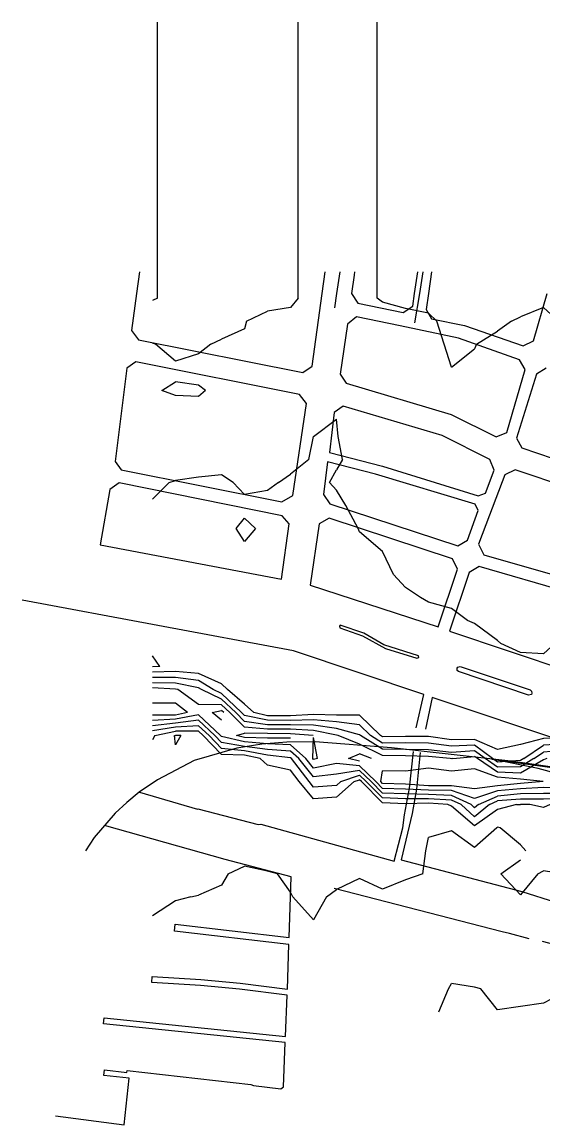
# Model space of a CAD drawing. Header units: metres. Extents: x -278 to 351, y -295 to 220.
# Drawn here: x -278.1 to -45.9, y -270.3 to 220 of the extents above; entities that cross this region are included whole.
import ezdxf

# ---------------------------------------------------------------- set-up
doc = ezdxf.new("R2010")
doc.units = ezdxf.units.M

msp = doc.modelspace()

# ---------------------------------------------------------------- linework, layer by layer
at = {"layer": 'CONTOUR', "color": 4}
for p, q in [((-217.83, 209.77), (-217.83, 220)), ((-155.19, 209.77), (-155.19, 220)), ((-120.03, 209.77), (-120.03, 220)), ((-217.83, 199.53), (-217.83, 209.77)), ((-155.19, 199.53), (-155.19, 209.77)), ((-120.03, 199.53), (-120.03, 209.77)), ((-217.83, 189.3), (-217.83, 199.53)), ((-155.19, 189.3), (-155.19, 199.53)), ((-120.03, 189.3), (-120.03, 199.53)), ((-217.83, 179.07), (-217.83, 189.3)), ((-155.19, 179.07), (-155.19, 189.3)), ((-120.03, 179.07), (-120.03, 189.3)), ((-217.83, 168.84), (-217.83, 179.07)), ((-155.19, 168.84), (-155.19, 179.07)), ((-120.03, 168.84), (-120.03, 179.07)), ((-217.83, 158.6), (-217.83, 168.84)), ((-155.19, 158.6), (-155.19, 168.84)), ((-120.03, 158.6), (-120.03, 168.84)), ((-217.83, 148.37), (-217.83, 158.6)), ((-155.19, 148.37), (-155.19, 158.6)), ((-120.03, 148.37), (-120.03, 158.6)), ((-217.83, 138.14), (-217.83, 148.37)), ((-155.19, 138.14), (-155.19, 148.37)), ((-120.03, 138.14), (-120.03, 148.37)), ((-217.83, 127.91), (-217.83, 138.14)), ((-155.19, 127.91), (-155.19, 138.14)), ((-120.03, 127.91), (-120.03, 138.14)), ((-217.83, 117.67), (-217.83, 127.91)), ((-155.19, 117.67), (-155.19, 127.91)), ((-120.03, 117.67), (-120.03, 127.91)), ((-217.83, 107.44), (-217.83, 117.67)), ((-155.19, 107.44), (-155.19, 117.67)), ((-120.03, 107.44), (-120.03, 117.67)), ((-217.83, 97.21), (-217.83, 107.44)), ((-155.19, 97.21), (-155.19, 107.44)), ((-120.03, 97.21), (-120.03, 107.44)), ((-217.83, 97.21), (-220, 96.2)), ((-155.19, 97.21), (-158.6, 93.04)), ((-117.67, 95.46), (-120.03, 97.21)), ((-107.44, 92.63), (-117.67, 95.46)), ((-178.26, 86.98), (-168.84, 91.46)), ((-158.6, 93.04), (-168.84, 91.46)), ((-97.21, 90.63), (-107.44, 92.63)), ((-93.56, 86.98), (-97.21, 90.63)), ((-60.37, 86.98), (-56.28, 88.9)), ((-46.05, 93.12), (-56.28, 88.9)), ((-39.47, 86.98), (-46.05, 93.12)), ((-179.07, 83.57), (-189.3, 79.02)), ((-178.26, 86.98), (-179.07, 83.57)), ((-90.23, 76.74), (-93.56, 86.98)), ((-60.37, 86.98), (-66.51, 82.59)), ((-194.02, 76.74), (-189.3, 79.02)), ((-75.95, 76.74), (-66.51, 82.59)), ((-218.72, 76.74), (-220, 77.28)), ((-209.77, 69.2), (-218.72, 76.74)), ((-194.02, 76.74), (-199.53, 72.53)), ((-86.98, 66.51), (-90.23, 76.74)), ((-86.98, 66.51), (-76.74, 74.69)), ((-75.95, 76.74), (-76.74, 74.69)), ((-199.53, 72.53), (-209.77, 69.2)), ((-86.98, 66.51), (-86.98, 66.51)), ((-86.98, 66.51), (-86.98, 66.51)), ((-215.91, 56.28), (-209.77, 60.12)), ((-199.53, 58.64), (-209.77, 60.12)), ((-209.77, 53.92), (-215.91, 56.28)), ((-196.46, 56.28), (-199.53, 58.64)), ((-196.46, 56.28), (-199.53, 53.49)), ((-199.53, 53.49), (-209.77, 53.92)), ((-148.37, 35.81), (-138.14, 43.49)), ((-137.44, 35.81), (-138.14, 43.49)), ((-150.56, 25.58), (-148.37, 35.81)), ((-148.37, 35.81), (-148.37, 35.81)), ((-135.58, 25.58), (-137.44, 35.81)), ((-150.56, 25.58), (-158.6, 18.96)), ((-135.58, 25.58), (-138.14, 20.93)), ((-141.37, 15.35), (-138.14, 20.93)), ((-212.56, 15.35), (-220, 7.91)), ((-212.56, 15.35), (-209.77, 16.25)), ((-199.53, 17.62), (-209.77, 16.25)), ((-189.3, 18.67), (-199.53, 17.62)), ((-184.19, 15.35), (-189.3, 18.67)), ((-179.07, 10.01), (-184.19, 15.35)), ((-163.94, 15.35), (-168.84, 11.72)), ((-163.94, 15.35), (-158.6, 18.96)), ((-138.14, 11.94), (-141.37, 15.35)), ((-168.84, 11.72), (-179.07, 10.01)), ((-134.05, 5.12), (-138.14, 11.94)), ((-128.51, -5.12), (-134.05, 5.12)), ((-182.75, -5.12), (-179.07, -0.51)), ((-174.22, -5.12), (-179.07, -0.51)), ((-179.07, -10.87), (-182.75, -5.12)), ((-174.22, -5.12), (-179.07, -10.87)), ((-127.91, -6.58), (-128.51, -5.12)), ((-117.67, -15.35), (-127.91, -6.58)), ((-117.67, -15.35), (-117.67, -15.35)), ((-112.87, -25.58), (-117.67, -15.35)), ((-107.44, -31.38), (-112.87, -25.58)), ((-100.79, -35.81), (-107.44, -31.38)), ((-97.21, -37.86), (-100.79, -35.81)), ((-86.98, -40.73), (-97.21, -37.86)), ((-79.97, -46.05), (-86.98, -40.73)), ((-76.74, -47.38), (-79.97, -46.05)), ((-66.51, -54.9), (-76.74, -47.38)), ((-65.09, -56.28), (-66.51, -54.9)), ((-56.28, -60.29), (-65.09, -56.28)), ((-41.01, -56.28), (-46.05, -60.86)), ((-216.75, -66.51), (-220, -61.74)), ((-46.05, -60.86), (-56.28, -60.29)), ((-216.75, -66.51), (-220, -66.67)), ((-209.77, -68.72), (-220, -69.01)), ((-209.77, -71.31), (-220, -71.36)), ((-199.53, -69.58), (-209.77, -68.72)), ((-199.53, -72.78), (-209.77, -71.31)), ((-189.3, -74.12), (-199.53, -69.58)), ((-192.99, -76.74), (-199.53, -72.78)), ((-209.77, -73.91), (-220, -73.7)), ((-209.77, -76.51), (-220, -76.04)), ((-199.53, -75.97), (-209.77, -73.91)), ((-208.69, -76.74), (-209.77, -76.51)), ((-199.53, -83.34), (-208.69, -76.74)), ((-198.26, -76.74), (-199.53, -75.97)), ((-189.3, -80.99), (-198.26, -76.74)), ((-189.3, -78.49), (-192.99, -76.74)), ((-186.68, -76.74), (-189.3, -74.12)), ((-179.07, -83.24), (-186.68, -76.74)), ((-209.77, -82.79), (-220, -82.76)), ((-204.44, -86.98), (-209.77, -82.79)), ((-189.3, -83.48), (-199.53, -83.34)), ((-180.38, -86.98), (-189.3, -78.49)), ((-183, -86.98), (-189.3, -80.99)), ((-174.98, -86.98), (-179.07, -83.24)), ((-209.77, -88.11), (-220, -88.13)), ((-204.44, -86.98), (-209.77, -88.11)), ((-199.53, -88), (-209.77, -89.91)), ((-189.74, -97.21), (-199.53, -88)), ((-193.48, -86.98), (-189.3, -85.98)), ((-189.3, -90.31), (-193.48, -86.98)), ((-185.63, -86.98), (-189.3, -83.48)), ((-188.25, -86.98), (-189.3, -85.98)), ((-179.07, -93.47), (-185.63, -86.98)), ((-179.07, -90.87), (-183, -86.98)), ((-179.07, -88.28), (-180.38, -86.98)), ((-168.84, -88.45), (-174.98, -86.98)), ((-148.37, -87.89), (-158.6, -88.44)), ((-138.14, -88.11), (-148.37, -87.89)), ((-127.91, -88.08), (-138.14, -88.11)), ((-118.57, -97.21), (-127.91, -88.08)), ((-209.77, -89.91), (-220, -90.47)), ((-209.77, -91.71), (-220, -92.81)), ((-199.53, -90.42), (-209.77, -91.71)), ((-199.53, -92.85), (-209.77, -93.51)), ((-192.31, -97.21), (-199.53, -90.42)), ((-194.89, -97.21), (-199.53, -92.85)), ((-168.84, -90.4), (-179.07, -88.28)), ((-168.84, -92.36), (-179.07, -90.87)), ((-158.6, -88.44), (-168.84, -88.45)), ((-158.6, -90.43), (-168.84, -90.4)), ((-158.6, -92.42), (-168.84, -92.36)), ((-148.37, -90.23), (-158.6, -90.43)), ((-148.37, -92.56), (-158.6, -92.42)), ((-138.14, -91.07), (-148.37, -90.23)), ((-138.14, -94.04), (-148.37, -92.56)), ((-127.91, -92.47), (-138.14, -91.07)), ((-123.06, -97.21), (-127.91, -92.47)), ((-209.77, -93.51), (-220, -95.15)), ((-218.96, -97.21), (-220, -99.13)), ((-218.96, -97.21), (-209.77, -95.3)), ((-210.29, -97.21), (-209.77, -97.1)), ((-209.77, -101.3), (-210.29, -97.21)), ((-199.53, -95.27), (-209.77, -95.3)), ((-207.41, -97.21), (-209.77, -97.1)), ((-207.41, -97.21), (-209.77, -101.3)), ((-197.47, -97.21), (-199.53, -95.27)), ((-189.3, -105.63), (-197.47, -97.21)), ((-189.3, -102.98), (-194.89, -97.21)), ((-189.3, -100.32), (-192.31, -97.21)), ((-189.3, -97.66), (-189.74, -97.21)), ((-179.07, -100.04), (-189.3, -97.66)), ((-182.61, -97.21), (-179.07, -96.07)), ((-179.07, -98.08), (-182.61, -97.21)), ((-168.84, -94.32), (-179.07, -93.47)), ((-168.84, -96.27), (-179.07, -96.07)), ((-158.6, -94.42), (-168.84, -94.32)), ((-158.6, -96.41), (-168.84, -96.27)), ((-148.37, -94.9), (-158.6, -94.42)), ((-148.62, -97.21), (-158.6, -96.41)), ((-138.14, -97), (-148.37, -94.9)), ((-127.91, -96.86), (-138.14, -94.04)), ((-137.42, -97.21), (-138.14, -97)), ((-127.91, -101.08), (-137.42, -97.21)), ((-127.55, -97.21), (-127.91, -96.86)), ((-117.67, -103.24), (-127.55, -97.21)), ((-117.67, -100.5), (-123.06, -97.21)), ((-117.67, -97.76), (-118.57, -97.21)), ((-107.44, -97.59), (-117.67, -97.76)), ((-97.21, -97.68), (-107.44, -97.59)), ((-86.98, -99.04), (-97.21, -97.68)), ((-35.81, -98.03), (-46.05, -98.43)), ((-179.07, -102.01), (-189.3, -100.32)), ((-168.84, -98.4), (-179.07, -98.08)), ((-168.84, -100.89), (-179.07, -100.04)), ((-168.84, -103.38), (-179.07, -102.01)), ((-158.6, -98.37), (-168.84, -98.4)), ((-158.6, -101.26), (-168.84, -100.89)), ((-151.86, -107.44), (-158.6, -101.26)), ((-148.72, -107.44), (-148.37, -98.06)), ((-146.69, -107.44), (-148.37, -98.06)), ((-117.67, -105.99), (-127.91, -101.08)), ((-107.44, -100.48), (-117.67, -100.5)), ((-97.21, -100.62), (-107.44, -100.48)), ((-86.98, -101.86), (-97.21, -100.62)), ((-76.74, -98.97), (-86.98, -99.04)), ((-76.74, -101.48), (-86.98, -101.86)), ((-66.51, -103.42), (-76.74, -98.97)), ((-68.76, -107.44), (-76.74, -101.48)), ((-56.28, -101.1), (-66.51, -103.42)), ((-46.05, -98.43), (-56.28, -101.1)), ((-54.92, -107.44), (-46.05, -101.49)), ((-35.81, -100.87), (-46.05, -101.49)), ((-179.07, -103.98), (-189.3, -102.98)), ((-179.07, -105.94), (-189.3, -105.63)), ((-168.84, -105.87), (-179.07, -103.98)), ((-172.19, -107.44), (-179.07, -105.94)), ((-168.84, -110.35), (-172.19, -107.44)), ((-158.6, -104.15), (-168.84, -103.38)), ((-158.6, -107.04), (-168.84, -105.87)), ((-155.01, -107.44), (-158.6, -104.15)), ((-158.16, -107.44), (-158.6, -107.04)), ((-150.35, -117.67), (-158.16, -107.44)), ((-148.37, -115.55), (-155.01, -107.44)), ((-148.37, -111.71), (-151.86, -107.44)), ((-148.37, -107.86), (-148.72, -107.44)), ((-146.69, -107.44), (-148.37, -107.86)), ((-132.79, -107.44), (-127.91, -105.29)), ((-127.91, -108.5), (-132.79, -107.44)), ((-122.58, -107.44), (-127.91, -105.29)), ((-107.44, -103.37), (-117.67, -103.24)), ((-107.44, -106.26), (-117.67, -105.99)), ((-97.21, -103.56), (-107.44, -103.37)), ((-97.21, -106.5), (-107.44, -106.26)), ((-86.98, -104.68), (-97.21, -103.56)), ((-87.58, -107.44), (-97.21, -106.5)), ((-86.98, -107.55), (-87.58, -107.44)), ((-76.74, -104), (-86.98, -104.68)), ((-86.45, -107.44), (-86.98, -107.55)), ((-86.45, -107.44), (-76.74, -106.51)), ((-72.13, -107.44), (-76.74, -104)), ((-75.49, -107.44), (-76.74, -106.51)), ((-66.51, -113.46), (-75.49, -107.44)), ((-66.51, -111.2), (-72.13, -107.44)), ((-66.51, -108.95), (-68.76, -107.44)), ((-50.37, -107.44), (-56.28, -111.06)), ((-54.92, -107.44), (-56.28, -108.28)), ((-50.37, -107.44), (-46.05, -104.54)), ((-35.81, -103.7), (-46.05, -104.54)), ((-44.67, -107.44), (-46.05, -107.93)), ((-158.6, -112.53), (-168.84, -110.35)), ((-154.76, -117.67), (-158.6, -112.53)), ((-138.14, -109.57), (-148.37, -111.71)), ((-127.91, -110.59), (-138.14, -109.57)), ((-127.91, -112.67), (-138.14, -114.42)), ((-120.67, -117.67), (-127.91, -110.59)), ((-122.8, -117.67), (-127.91, -112.67)), ((-97.21, -111.63), (-107.44, -112.98)), ((-86.98, -112.99), (-97.21, -111.63)), ((-76.74, -112.04), (-86.98, -112.99)), ((-66.51, -115.71), (-76.74, -112.04)), ((-56.28, -108.28), (-66.51, -108.95)), ((-56.28, -111.06), (-66.51, -111.2)), ((-46.05, -107.93), (-56.28, -113.85)), ((-138.14, -114.42), (-148.37, -115.55)), ((-136.19, -117.67), (-127.91, -114.75)), ((-130.28, -117.67), (-127.91, -116.84)), ((-124.93, -117.67), (-127.91, -114.75)), ((-127.06, -117.67), (-127.91, -116.84)), ((-118.54, -117.67), (-117.67, -112.9)), ((-107.44, -112.98), (-117.67, -112.9)), ((-56.28, -113.85), (-66.51, -113.46)), ((-56.28, -116.64), (-66.51, -115.71)), ((-46.32, -117.67), (-56.28, -116.64)), ((-148.37, -125.36), (-154.76, -117.67)), ((-148.37, -120.06), (-150.35, -117.67)), ((-138.14, -119.39), (-148.37, -120.06)), ((-136.19, -117.67), (-138.14, -119.39)), ((-130.28, -117.67), (-138.14, -124.58)), ((-117.67, -127.04), (-127.06, -117.67)), ((-117.67, -124.91), (-124.93, -117.67)), ((-117.67, -122.79), (-122.8, -117.67)), ((-117.67, -120.67), (-120.67, -117.67)), ((-117.67, -118.54), (-118.54, -117.67)), ((-107.44, -118.76), (-117.67, -118.54)), ((-107.44, -120.95), (-117.67, -120.67)), ((-97.21, -119.55), (-107.44, -118.76)), ((-97.21, -121.46), (-107.44, -120.95)), ((-86.98, -119.51), (-97.21, -119.55)), ((-86.98, -121.65), (-97.21, -121.46)), ((-76.74, -120.93), (-86.98, -119.51)), ((-76.74, -125.16), (-86.98, -121.65)), ((-66.51, -119.61), (-76.74, -120.93)), ((-66.51, -121.83), (-76.74, -125.16)), ((-56.28, -118.53), (-66.51, -119.61)), ((-56.28, -120.84), (-66.51, -121.83)), ((-46.32, -117.67), (-56.28, -118.53)), ((-46.05, -120.27), (-56.28, -120.84)), ((-35.81, -120.67), (-46.05, -120.27)), ((-138.14, -124.58), (-148.37, -125.36)), ((-107.44, -123.13), (-117.67, -122.79)), ((-107.44, -125.31), (-117.67, -124.91)), ((-107.44, -127.5), (-117.67, -127.04)), ((-97.21, -123.37), (-107.44, -123.13)), ((-97.21, -125.29), (-107.44, -125.31)), ((-97.21, -127.2), (-107.44, -127.5)), ((-86.98, -123.78), (-97.21, -123.37)), ((-86.98, -125.92), (-97.21, -125.29)), ((-88.61, -127.91), (-97.21, -127.2)), ((-78.31, -127.91), (-86.98, -123.78)), ((-82.8, -127.91), (-86.98, -125.92)), ((-75.02, -127.91), (-66.51, -124.06)), ((-70.1, -127.91), (-66.51, -126.28)), ((-56.28, -123.15), (-66.51, -124.06)), ((-56.28, -125.46), (-66.51, -126.28)), ((-46.05, -122.9), (-56.28, -123.15)), ((-46.05, -125.52), (-56.28, -125.46)), ((-35.81, -122.91), (-46.05, -122.9)), ((-35.81, -125.15), (-46.05, -125.52)), ((-86.98, -128.6), (-88.61, -127.91)), ((-76.74, -137.3), (-86.98, -128.6)), ((-76.74, -133.3), (-82.8, -127.91)), ((-76.74, -129.31), (-78.31, -127.91)), ((-75.02, -127.91), (-76.74, -129.31)), ((-70.1, -127.91), (-76.74, -133.3)), ((-66.51, -130.03), (-76.74, -137.3)), ((-58.14, -127.91), (-66.51, -130.03)), ((-58.14, -127.91), (-56.28, -127.77)), ((-52.19, -127.91), (-56.28, -127.77)), ((-46.05, -129.24), (-52.19, -127.91)), ((-43.17, -127.91), (-46.05, -129.24)), ((-86.98, -139.6), (-97.21, -142.52)), ((-76.74, -147.02), (-86.98, -139.6)), ((-66.88, -138.14), (-76.74, -147.02)), ((-66.88, -138.14), (-66.51, -137.9)), ((-65.37, -138.14), (-66.51, -137.9)), ((-56.28, -145.81), (-65.37, -138.14)), ((-98.49, -148.37), (-97.21, -142.52)), ((-53.94, -148.37), (-56.28, -145.81)), ((-99.77, -158.6), (-98.49, -148.37)), ((-186.38, -158.6), (-179.07, -155.19)), ((-168.84, -157.42), (-179.07, -155.19)), ((-65.05, -158.6), (-56.28, -152.46)), ((-186.38, -158.6), (-189.3, -163.72)), ((-164.45, -158.6), (-168.84, -157.42)), ((-158.6, -166.79), (-164.45, -158.6)), ((-127.91, -160.79), (-138.14, -165.58)), ((-117.67, -165.43), (-127.91, -160.79)), ((-107.44, -161.39), (-117.67, -165.43)), ((-99.77, -158.6), (-107.44, -161.39)), ((-56.28, -168.05), (-65.05, -158.6)), ((-48.61, -158.6), (-56.28, -168.05)), ((-48.61, -158.6), (-46.05, -157.28)), ((-37.86, -158.6), (-46.05, -157.28)), ((-189.3, -163.72), (-199.53, -168.11)), ((-142.62, -168.84), (-138.14, -165.58)), ((-209.77, -170.7), (-220, -177.37)), ((-202.94, -168.84), (-209.77, -170.7)), ((-202.94, -168.84), (-199.53, -168.11)), ((-157.58, -168.84), (-158.6, -166.79)), ((-148.37, -179.07), (-157.58, -168.84)), ((-142.62, -168.84), (-148.37, -179.07)), ((-92.62, -220), (-88.33, -209.77)), ((-88.33, -209.77), (-86.98, -207.44)), ((-76.74, -208.98), (-86.98, -207.44)), ((-74.01, -209.77), (-76.74, -208.98)), ((-66.51, -219.15), (-74.01, -209.77)), ((-35.81, -210.88), (-46.05, -216.1)), ((-56.28, -217.66), (-66.51, -219.15)), ((-46.05, -216.1), (-56.28, -217.66))]:
    msp.add_line(p, q, dxfattribs=at)
at = {"layer": 'ROADS', "color": 8}
for p, q in [((-225.78, 109.03), (-227.12, 99.33)), ((-144.63, 99.33), (-143.3, 109.03)), ((-136.75, 109.03), (-138.2, 99.33)), ((-130.2, 109.03), (-130.32, 107.45)), ((-103.51, 99.33), (-102.05, 109.03)), ((-99.75, 109.03), (-101.33, 99.33)), ((-95.99, 109.03), (-97.32, 99.33)), ((-130.32, 107.45), (-131.53, 99.33)), ((-227.12, 99.33), (-229.3, 82.83)), ((-149, 67.06), (-144.63, 99.33)), ((-138.2, 99.33), (-139.05, 93.02)), ((-131.53, 99.33), (-128.74, 94.96)), ((-104.24, 93.75), (-103.51, 99.33)), ((-101.33, 99.33), (-103.51, 86.22)), ((-97.32, 99.33), (-98.29, 92.17)), ((-50.62, 78.22), (-44.43, 99.33)), ((-128.74, 94.96), (-108.6, 90.83)), ((-108.6, 90.83), (-104.24, 93.75)), ((-129.23, 88.89), (-133.35, 85.74)), ((-109.82, 84.89), (-129.23, 88.89)), ((-98.29, 92.17), (-95.87, 88.04)), ((-133.35, 85.74), (-136.5, 63.54)), ((-83.86, 79.43), (-109.82, 84.89)), ((-95.87, 88.04), (-81.19, 85.13)), ((-81.19, 85.13), (-55.11, 76.03)), ((-229.3, 82.83), (-226.27, 78.7)), ((-226.27, 78.7), (-153.12, 64.27)), ((-56.81, 69.85), (-83.86, 79.43)), ((-55.11, 76.03), (-50.62, 78.22)), ((-227.48, 69), (-231.48, 66.09)), ((-154.58, 54.44), (-227.48, 69)), ((-54.26, 65.48), (-56.81, 69.85)), ((-231.48, 66.09), (-236.7, 24.6)), ((-153.12, 64.27), (-149, 67.06)), ((-62.39, 37.58), (-54.26, 65.48)), ((-44.92, 66.09), (-49.16, 63.54)), ((-136.5, 63.54), (-133.96, 59.42)), ((-133.96, 59.42), (-87.25, 45.47)), ((-49.16, 63.54), (-58.14, 35.03)), ((-151.54, 50.44), (-154.58, 54.44)), ((-157.61, 9.56), (-151.54, 50.44)), ((-135.17, 49.23), (-139.17, 46.44)), ((-91.14, 36.13), (-135.17, 49.23)), ((-139.17, 46.44), (-141.36, 28.61)), ((-87.25, 45.47), (-67.24, 35.64)), ((-70.03, 25.57), (-91.14, 36.13)), ((-67.24, 35.64), (-62.39, 37.58)), ((-58.14, 35.03), (-55.72, 30.67)), ((-55.72, 30.67), (-5.37, 13.44)), ((-236.7, 24.6), (-234.03, 20.96)), ((-141.36, 28.61), (-117.7, 22.54)), ((-68.09, 20.84), (-70.03, 25.57)), ((-234.03, 20.96), (-162.46, 6.65)), ((-142.2, 24.48), (-144.02, 9.92)), ((-120.86, 19.02), (-142.2, 24.48)), ((-117.7, 22.54), (-75.12, 9.44)), ((-71.97, 10.53), (-68.09, 20.84)), ((-58.75, 20.96), (-63.36, 18.78)), ((-5.37, 2.89), (-58.75, 20.96)), ((-234.88, 15.14), (-239, 12.23)), ((-162.34, 0.46), (-234.88, 15.14)), ((-76.58, 5.68), (-120.86, 19.02)), ((-63.36, 18.78), (-70.15, 0.83)), ((-239, 12.23), (-243.25, -12.4)), ((-144.02, 9.92), (-141.11, 5.8)), ((-75.12, 9.44), (-71.97, 10.53)), ((-162.46, 6.65), (-157.61, 9.56)), ((-141.11, 5.8), (-84.22, -12.88)), ((-75.12, 2.89), (-76.58, 5.68)), ((-159.31, -3.05), (-162.34, 0.46)), ((-79.98, -10.33), (-75.12, 2.89)), ((-70.15, 0.83), (-75, -12.15)), ((-162.7, -27.68), (-159.31, -3.05)), ((-145.96, -3.05), (-149.85, -30.35)), ((-141.48, -0.51), (-145.96, -3.05)), ((-86.65, -18.58), (-141.48, -0.51)), ((-243.25, -12.4), (-162.7, -27.68)), ((-84.22, -12.88), (-79.98, -10.33)), ((-75, -12.15), (-72.7, -16.88)), ((-84.34, -23.19), (-86.65, -18.58)), ((-72.7, -16.88), (-5.37, -36.05)), ((-92.96, -48.91), (-84.34, -23.19)), ((-74.76, -22.1), (-79.25, -24.65)), ((-5.37, -42.24), (-74.76, -22.1)), ((-79.25, -24.65), (-87.86, -50.73)), ((-149.85, -30.35), (-92.96, -48.91)), ((-157.25, -59.46), (-278.06, -37.02)), ((-136.5, -48.18), (-136.87, -48.54)), ((-136.87, -48.54), (-136.75, -49.27)), ((-126.07, -51.7), (-136.5, -48.18)), ((-136.75, -49.27), (-126.56, -52.91)), ((-126.56, -52.91), (-116.37, -58.49)), ((-117.09, -56.91), (-126.07, -51.7)), ((-87.86, -50.73), (-5.37, -78.51)), ((-101.69, -61.77), (-117.09, -56.91)), ((-116.37, -58.49), (-102.42, -62.74)), ((-99.38, -78.87), (-157.25, -59.46)), ((-102.42, -62.74), (-101.57, -62.49)), ((-101.57, -62.49), (-101.69, -61.77)), ((-84.46, -67.22), (-84.22, -66.74)), ((-84.46, -68.32), (-84.46, -67.22)), ((-83.98, -68.68), (-84.46, -68.32)), ((-84.22, -66.74), (-83.25, -66.5)), ((-83.25, -66.5), (-52.08, -76.93)), ((-52.8, -79.23), (-83.98, -68.68)), ((-52.08, -76.93), (-51.47, -77.41)), ((-51.47, -77.41), (-51.23, -78.38)), ((-51.23, -78.38), (-51.47, -78.87)), ((-102.78, -93.79), (-99.38, -78.87)), ((-95.62, -80.2), (-98.54, -94.28)), ((-17.26, -106.53), (-95.62, -80.2)), ((-51.47, -78.87), (-52.8, -79.23)), ((-182.48, -102.77), (-201.52, -108.23)), ((-171.44, -101.07), (-182.48, -102.77)), ((-160.28, -100.1), (-171.44, -101.07)), ((-147.66, -99.98), (-160.28, -100.1)), ((-113.7, -102.65), (-147.66, -99.98)), ((-60.57, -108.59), (-113.7, -102.65)), ((-105.69, -120.6), (-103.99, -104.34)), ((-100.96, -104.71), (-102.66, -120.96)), ((-48.44, -111.86), (-69.06, -107.74)), ((-69.06, -107.74), (-26.97, -113.56)), ((-201.52, -108.23), (-217.78, -116.84)), ((-26.84, -113.44), (-60.57, -108.59)), ((-39.22, -114.29), (-48.44, -111.86)), ((-217.78, -116.84), (-225.9, -122.42)), ((-225.9, -122.42), (-231.48, -126.91)), ((-225.78, -122.42), (-199.95, -129.94)), ((-108, -132.37), (-105.69, -120.6)), ((-102.66, -120.96), (-104.6, -131.88)), ((-231.48, -126.91), (-236.58, -131.76)), ((-236.58, -131.76), (-245.92, -142.55)), ((-199.95, -129.94), (-199.82, -129.7)), ((-199.82, -129.7), (-173.02, -136.73)), ((-104.6, -131.88), (-109.45, -152.5)), ((-108.72, -138.19), (-108, -132.37)), ((-187.69, -152.26), (-241.31, -137.22)), ((-173.02, -136.73), (-171.8, -136.61)), ((-171.8, -136.61), (-112.61, -152.99)), ((-112.61, -152.99), (-108.72, -138.19)), ((-245.92, -142.55), (-249.8, -148.38)), ((-158.34, -160.02), (-187.69, -152.26)), ((-109.45, -152.5), (-55.72, -166.45)), ((-159.31, -186.95), (-158.34, -160.02)), ((-64.45, -184.41), (-139.17, -165.12)), ((-55.72, -166.45), (-40.79, -171.3)), ((-210.26, -184.16), (-209.89, -181.01)), ((-209.89, -181.01), (-159.31, -186.95)), ((-159.43, -190.11), (-210.26, -184.16)), ((-61.17, -185.25), (-64.45, -184.41)), ((-52.56, -187.56), (-61.17, -185.25)), ((-160.04, -209.88), (-159.43, -190.11)), ((-5.37, -199.81), (-46.62, -188.77)), ((-220.32, -206.97), (-220.2, -204.3)), ((-220.2, -204.3), (-198.49, -205.63)), ((-198.49, -205.63), (-181.02, -207.21)), ((-198.61, -208.3), (-220.32, -206.97)), ((-181.39, -209.88), (-198.61, -208.3)), ((-160.16, -212.55), (-181.39, -209.88)), ((-181.02, -207.21), (-160.04, -209.88)), ((-160.89, -230.99), (-160.16, -212.55)), ((-241.79, -225.41), (-241.55, -222.62)), ((-161.01, -233.66), (-241.79, -225.41)), ((-241.55, -222.62), (-160.89, -230.99)), ((-161.73, -253.31), (-161.01, -233.66)), ((-241.67, -248.33), (-241.43, -245.79)), ((-230.39, -249.55), (-241.67, -248.33)), ((-241.43, -245.79), (-231.48, -247)), ((-232.58, -270.29), (-230.39, -249.55)), ((-231.48, -247), (-231.36, -246.03)), ((-231.36, -246.03), (-176.29, -252.34)), ((-176.29, -252.34), (-175.08, -252.82)), ((-175.08, -252.82), (-162.95, -254.28)), ((-162.95, -254.28), (-161.73, -253.31)), ((-263.14, -266.17), (-232.58, -270.29))]:
    msp.add_line(p, q, dxfattribs=at)

doc.saveas('drawing.dxf')
